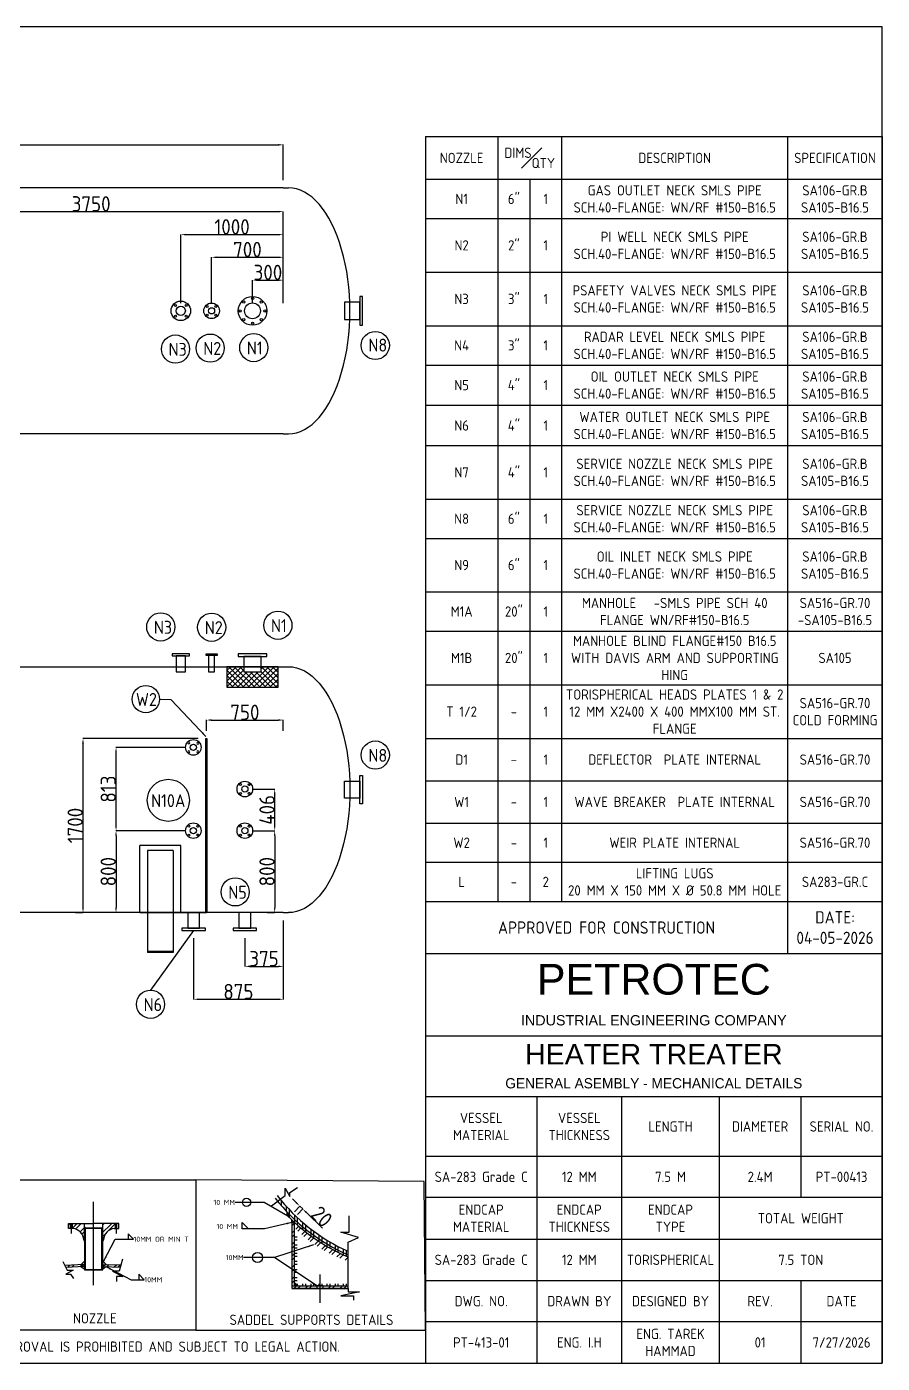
# Model space of a CAD drawing. Header units: inches. Extents: x 14970 to 35125, y 15508 to 28550.
# Drawn here: x 26778 to 35125, y 15508 to 28550 of the extents above; entities that cross this region are included whole.
import ezdxf

# ---------------------------------------------------------------- set-up
doc = ezdxf.new("R2010")
doc.units = ezdxf.units.IN
doc.header["$LTSCALE"] = 100
doc.header["$MEASUREMENT"] = 0
for name, pattern in [('ACAD_ISO02W100', [15, 12, -3]), ('ACAD_ISO03W100', [30, 12, -18]), ('CENTER', [50.8, 31.75, -6.35, 6.35, -6.35])]:
    doc.linetypes.add(name, pattern=pattern)
doc.styles.add('Annotative', font='arial.ttf')
doc.styles.get("Standard").update_dxf_attribs({"font": 'isocp.shx', "height": 150, "bigfont": '@extfont2.shx'})
doc.dimstyles.new('ISO-25', dxfattribs={"dimtxt": 120, "dimasz": 50, "dimexe": 1.25, "dimexo": 75, "dimtad": 1, "dimdec": 0, "dimtxsty": 'Standard', "dimcen": 0, "dimclrd": 1, "dimclre": 1, "dimclrt": 1, "dimazin": 0, "dimtfac": 1, "dimtdec": 0, "dimtmove": 0, "dimatfit": 3, "dimfxl": 1, "dimtfillclr": 1, "dimarcsym": 0})
pattern_1 = [(90, (19657.65, 15788.986), (-79.375, 7e-15), []), (90, (19629.59, 15817.05), (-79.375, 7e-15), [])]
pattern_2 = [(45, (19657.65, 15788.986), (-56.1266, 56.1266), []), (45, (19657.65, 15828.67), (-56.1266, 56.1266), [])]

# ---------------------------------------------------------------- blocks, each defined once
blk = doc.blocks.new('*D13')
at = {"color": 1, "lineweight": -2, "ltscale": 0.25, "transparency": 16777216}
for p, q in [((29407, 17076), (29371, 17111)), ((29390, 16987), (29443, 17042)), ((29418, 16960), (29471, 17015)), ((29442, 17041), (29470, 17014)), ((29506, 16979), (29664, 16826))]:
    blk.add_line(p, q, dxfattribs=at)
at = {"color": 1, "ltscale": 0.25, "transparency": 16777216}
for points in [[(29412, 17082), (29401, 17070), (29442, 17041)], [(29512, 16985), (29500, 16973), (29470, 17014)]]:
    blk.add_solid(points, dxfattribs=at)
at = {"layer": 'Defpoints', "color": 0, "ltscale": 0.25, "transparency": 16777216}
for p in [(29470, 17014), (29338, 16934), (29366, 16906)]:
    blk.add_point(p, dxfattribs=at)
at = {"color": 1, "lineweight": -3, "ltscale": 0.25, "transparency": 16777216, "insert": (29656, 16939), "char_height": 150, "attachment_point": 5, "rotation": 315.7765}
blk.add_mtext('20', dxfattribs=at)
blk = doc.blocks.new('*T11')
at = {"color": 0, "linetype": 'ByBlock', "lineweight": -2, "transparency": 16777216}
for p, q in [((0, 0), (4458, 0)), ((0, 0), (0, -7971)), ((708, 0), (708, -7464)), ((1330, 0), (1330, -7464)), ((3535, 0), (3535, -7971)), ((4458, 0), (4458, -7971)), ((0, -416), (4458, -416)), ((1019, -416), (1019, -7464)), ((0, -799), (4458, -799)), ((0, -1322), (4458, -1322)), ((0, -1846), (4458, -1846)), ((0, -2229), (4458, -2229)), ((0, -2622), (4458, -2622)), ((0, -3015), (4458, -3015)), ((0, -3537), (4458, -3537)), ((0, -3920), (4458, -3920)), ((0, -4443), (4458, -4443)), ((0, -4825), (4458, -4825)), ((0, -5349), (4458, -5349)), ((0, -5872), (4458, -5872)), ((0, -6285), (4458, -6285)), ((0, -6698), (4458, -6698)), ((0, -7081), (4458, -7081)), ((0, -7464), (4458, -7464)), ((0, -7971), (4458, -7971))]:
    blk.add_line(p, q, dxfattribs=at)
at = {"color": 0, "lineweight": -3, "transparency": 16777216, "attachment_point": 5}
for s, insert, char_height, width in [('\\A1;\\SDIMS#QTY;', (1019, -208), 100, 622.26), ('NOZZLE', (354, -208), 100, 707.8), ('DESCRIPTION', (2433, -208), 100, 2204.92), ('SPECIFICATION', (3997, -208), 100, 922.72), ('{\\C256;GAS OUTLET NECK SMLS PIPE SCH.40-FLANGE: WN/RF #150-B16.5}', (2433, -608), 100, 2199.04), ('{\\C256;SA106-GR.B\\PSA105-B16.5}', (3997, -608), 100, 916.84), ('N1', (354, -608), 100, 701.92), ('6"', (864, -608), 100, 305.19), ('1', (1175, -608), 100, 305.19), ('N2', (354, -1061), 100, 701.92), ('2"', (864, -1061), 100, 305.19), ('1', (1175, -1061), 100, 305.19), ('{\\C256;PI WELL NECK SMLS PIPE SCH.40-FLANGE: WN/RF #150-B16.5}', (2433, -1061), 100, 2199.04), ('{\\C256;SA106-GR.B\\PSA105-B16.5\\P}', (3997, -1061), 100, 916.84), ('N3', (354, -1584), 100, 701.92), ('3"', (864, -1584), 100, 305.19), ('1', (1175, -1584), 100, 305.19), ('{\\C256;PSAFETY VALVES NECK SMLS PIPE SCH.40-FLANGE: WN/RF #150-B16.5}', (2433, -1584), 100, 2199.04), ('{\\C256;SA106-GR.B\\PSA105-B16.5}', (3997, -1584), 100, 916.84), ('{\\C256;RADAR LEVEL NECK SMLS PIPE SCH.40-FLANGE: WN/RF #150-B16.5}', (2433, -2037), 100, 2199.04), ('{\\C256;SA106-GR.B\\PSA105-B16.5\\P}', (3997, -2037), 100, 916.84), ('N4', (354, -2037), 100, 701.92), ('3"', (864, -2037), 100, 305.19), ('1', (1175, -2037), 100, 305.19), ('{\\C256;OIL OUTLET NECK SMLS PIPE SCH.40-FLANGE: WN/RF #150-B16.5}', (2433, -2425), 100, 2199.04), ('{\\C256;SA106-GR.B\\PSA105-B16.5\\P}', (3997, -2425), 100, 916.84), ('N5', (354, -2425), 100, 701.92), ('4"', (864, -2425), 100, 305.19), ('1', (1175, -2425), 100, 305.19), ('{\\C256;WATER OUTLET NECK SMLS PIPE SCH.40-FLANGE: WN/RF #150-B16.5}', (2433, -2819), 100, 2199.04), ('{\\C256;SA106-GR.B\\PSA105-B16.5}', (3997, -2819), 100, 916.84), ('N6', (354, -2819), 100, 701.92), ('4"', (864, -2819), 100, 305.19), ('1', (1175, -2819), 100, 305.19), ('N7', (354, -3276), 100, 701.92), ('4"', (864, -3276), 100, 305.19), ('1', (1175, -3276), 100, 305.19), ('{\\C256;SERVICE NOZZLE NECK SMLS PIPE SCH.40-FLANGE: WN/RF #150-B16.5}', (2433, -3276), 100, 2199.04), ('{\\C256;SA106-GR.B\\PSA105-B16.5}', (3997, -3276), 100, 916.84), ('{\\C256;SERVICE NOZZLE NECK SMLS PIPE SCH.40-FLANGE: WN/RF #150-B16.5}', (2433, -3729), 100, 2199.04), ('{\\C256;SA106-GR.B\\PSA105-B16.5}', (3997, -3729), 100, 916.84), ('N8', (354, -3729), 100, 701.92), ('6"', (864, -3729), 100, 305.19), ('1', (1175, -3729), 100, 305.19), ('N9', (354, -4181), 100, 701.92), ('6"', (864, -4181), 100, 305.19), ('1', (1175, -4181), 100, 305.19), ('{\\C256;OIL INLET NECK SMLS PIPE SCH.40-FLANGE: WN/RF #150-B16.5}', (2433, -4181), 100, 2199.04), ('{\\C256;SA106-GR.B\\PSA105-B16.5}', (3997, -4181), 100, 916.84), ('20"', (864, -4634), 100, 305.19), ('{\\C256;MANHOLE   -SMLS PIPE SCH 40\\PFLANGE WN/RF#150-B16.5}', (2433, -4634), 100, 2199.04), ('{\\C256;SA516-GR.70\\P-SA105-B16.5\\P}', (3997, -4634), 100, 916.84), ('M1A', (354, -4634), 100, 701.92), ('1', (1175, -4634), 100, 305.19), ('{\\C256;MANHOLE BLIND FLANGE#150 B16.5\\PWITH DAVIS ARM AND SUPPORTING HING\\P}', (2433, -5087), 100, 2199.04), ('M1B', (354, -5087), 100, 701.92), ('20"', (864, -5087), 100, 305.19), ('1', (1175, -5087), 100, 305.19), ('{\\C256;SA105}', (3997, -5087), 100, 916.84), ('{\\C256;TORISPHERICAL HEADS PLATES 1 & 2\\P12 MM X2400 X 400 MMX100 MM ST. FLANGE}', (2433, -5611), 100, 2199.04), ('{\\C256;SA516-GR.70\\PCOLD FORMING\\P}', (3997, -5611), 100, 916.84), ('\\A1;T 1/2', (354, -5611), 100, 701.92), ('1', (1175, -5611), 100, 305.19), ('-', (864, -5611), 100, 305.19), ('D1', (354, -6079), 100, 701.92), ('-', (864, -6079), 100, 305.19), ('1', (1175, -6079), 100, 305.19), ('{\\C256;DEFLECTOR  PLATE INTERNAL}', (2433, -6079), 100, 2199.04), ('{\\C256;SA516-GR.70\\P}', (3997, -6079), 100, 916.84), ('W1', (354, -6492), 100, 701.92), ('-', (864, -6492), 100, 305.19), ('1', (1175, -6492), 100, 305.19), ('{\\C256;WAVE BREAKER  PLATE INTERNAL}', (2433, -6492), 100, 2199.04), ('{\\C256;SA516-GR.70\\P}', (3997, -6492), 100, 916.84), ('W2', (354, -6890), 100, 701.92), ('-', (864, -6890), 100, 305.19), ('1', (1175, -6890), 100, 305.19), ('{\\C256;WEIR PLATE INTERNAL}', (2433, -6890), 100, 2199.04), ('{\\C256;SA516-GR.70\\P}', (3997, -6890), 100, 916.84), ('{\\C256;LIFTING LUGS\\P20 MM X 150 MM X %%C 50.8 MM HOLE\\P}', (2433, -7272), 100, 2199.04), ('L', (354, -7272), 100, 701.92), ('-', (864, -7272), 100, 305.19), ('2', (1175, -7272), 100, 305.19), ('{\\C256;SA283-GR.C\\P}', (3997, -7272), 100, 916.84), ('DATE: 04-05-2026', (3997, -7718), 120, 916.84), ('APPROVED FOR CONSTRUCTION', (1768, -7718), 120, 3529.34)]:
    blk.add_mtext(s, dxfattribs=dict(at, insert=insert, char_height=char_height, width=width))
blk = doc.blocks.new('*D14')
at = {"color": 1, "lineweight": -2, "transparency": 16777216}
for p, q in [((21781, 27052), (21781, 27399)), ((21831, 27397), (29231, 27397)), ((29281, 27052), (29281, 27399))]:
    blk.add_line(p, q, dxfattribs=at)
at = {"color": 1, "transparency": 16777216}
for points in [[(21831, 27406), (21831, 27389), (21781, 27397)], [(29231, 27406), (29231, 27389), (29281, 27397)]]:
    blk.add_solid(points, dxfattribs=at)
at = {"layer": 'Defpoints', "color": 0, "transparency": 16777216}
for p in [(29281, 27397), (21781, 26977), (29281, 26977)]:
    blk.add_point(p, dxfattribs=at)
at = {"color": 1, "lineweight": -3, "transparency": 16777216, "insert": (25531, 27473), "char_height": 150, "attachment_point": 5}
blk.add_mtext('7500', dxfattribs=at)
blk = doc.blocks.new('*D23')
at = {"color": 1, "lineweight": -2, "transparency": 16777216}
for p, q in [((28531, 21680), (28531, 21786)), ((28581, 21784), (29231, 21784)), ((29281, 21680), (29281, 21786))]:
    blk.add_line(p, q, dxfattribs=at)
at = {"color": 1, "transparency": 16777216}
for points in [[(28581, 21793), (28581, 21776), (28531, 21784)], [(29231, 21793), (29231, 21776), (29281, 21784)]]:
    blk.add_solid(points, dxfattribs=at)
at = {"layer": 'Defpoints', "color": 0, "transparency": 16777216}
for p in [(29281, 21784), (28531, 21605), (29281, 21605)]:
    blk.add_point(p, dxfattribs=at)
at = {"color": 1, "transparency": 16777216, "insert": (28906, 21860), "char_height": 150, "attachment_point": 5}
blk.add_mtext('750', dxfattribs=at)
blk = doc.blocks.new('*U72')
blk.add_circle((0, 0), 9.53)
blk = doc.blocks.new('*U73')
at = {"color": 0, "linetype": 'ByBlock', "lineweight": -2, "transparency": 16777216}
for p, rotation in [((3340, 2663), 90.00000000000001), ((3340, 2557), 180), ((3445, 2557), 270)]:
    blk.add_blockref('*U72', p, dxfattribs=dict(at, rotation=rotation))
blk.add_blockref('*U72', (3445, 2663), dxfattribs=at)
blk = doc.blocks.new('*U77')
blk.add_circle((0, 0), 11)
blk = doc.blocks.new('*U78')
at = {"color": 0, "linetype": 'ByBlock', "lineweight": -2, "transparency": 16777216}
for p, rotation in [((23571, 26203), 90), ((23606, 26289), 45.00000000000001), ((23777, 26289), 314.9999999999999), ((23812, 26203), 269.9999999999999), ((23606, 26118), 135), ((23692, 26083), 180), ((23777, 26118), 225)]:
    blk.add_blockref('*U77', p, dxfattribs=dict(at, rotation=rotation))
blk.add_blockref('*U77', (23692, 26324), dxfattribs=at)
blk = doc.blocks.new('*U79')
blk.add_circle((0, 0), 9.55)
blk = doc.blocks.new('*U80')
at = {"color": 0, "linetype": 'ByBlock', "lineweight": -2, "transparency": 16777216}
for p, rotation in [((4289, 2255), 90), ((4410, 2255), 270.0000000000001), ((4350, 2195), 180)]:
    blk.add_blockref('*U79', p, dxfattribs=dict(at, rotation=rotation))
blk.add_blockref('*U79', (4350, 2316), dxfattribs=at)
blk = doc.blocks.new('*D81')
at = {"color": 1, "lineweight": -2, "transparency": 16777216}
for p, q in [((28281, 25852), (28281, 26522)), ((28331, 26521), (29231, 26521)), ((29281, 25852), (29281, 26522))]:
    blk.add_line(p, q, dxfattribs=at)
at = {"color": 1, "transparency": 16777216}
for points in [[(28331, 26529), (28331, 26513), (28281, 26521)], [(29231, 26529), (29231, 26513), (29281, 26521)]]:
    blk.add_solid(points, dxfattribs=at)
at = {"layer": 'Defpoints', "color": 0, "transparency": 16777216}
for p in [(29281, 26521), (28281, 25777), (29281, 25777)]:
    blk.add_point(p, dxfattribs=at)
at = {"color": 1, "transparency": 16777216, "insert": (28781, 26597), "char_height": 150, "attachment_point": 5}
blk.add_mtext('1000', dxfattribs=at)
blk = doc.blocks.new('*D82')
at = {"color": 1, "lineweight": -2, "transparency": 16777216}
for p, q in [((25531, 25852), (25531, 26747)), ((25581, 26746), (29231, 26746)), ((29281, 25852), (29281, 26747))]:
    blk.add_line(p, q, dxfattribs=at)
at = {"color": 1, "transparency": 16777216}
for points in [[(25581, 26754), (25581, 26737), (25531, 26746)], [(29231, 26754), (29231, 26737), (29281, 26746)]]:
    blk.add_solid(points, dxfattribs=at)
at = {"layer": 'Defpoints', "color": 0, "transparency": 16777216}
for p in [(29281, 26746), (25531, 25777), (29281, 25777)]:
    blk.add_point(p, dxfattribs=at)
at = {"color": 1, "transparency": 16777216, "insert": (27406, 26821), "char_height": 150, "attachment_point": 5}
blk.add_mtext('3750', dxfattribs=at)
blk = doc.blocks.new('*D120')
at = {"color": 1, "lineweight": -2, "transparency": 16777216}
for p, q in [((28451, 21605), (27325, 21605)), ((27327, 19955), (27327, 21555)), ((27252, 19905), (27325, 19905))]:
    blk.add_line(p, q, dxfattribs=at)
at = {"color": 1, "transparency": 16777216}
for points in [[(27318, 21555), (27335, 21555), (27327, 21605)], [(27318, 19955), (27335, 19955), (27327, 19905)]]:
    blk.add_solid(points, dxfattribs=at)
at = {"layer": 'Defpoints', "color": 0, "transparency": 16777216}
for p in [(27327, 21605), (28526, 21605), (27327, 19905)]:
    blk.add_point(p, dxfattribs=at)
at = {"color": 1, "transparency": 16777216, "insert": (27251, 20755), "char_height": 150, "attachment_point": 5, "rotation": 90}
blk.add_mtext('1700', dxfattribs=at)
blk = doc.blocks.new('*D124')
at = {"color": 1, "lineweight": -2, "transparency": 16777216}
for p, q in [((29281, 19830), (29281, 19379)), ((28906, 19656), (28906, 19379)), ((28956, 19381), (29231, 19381))]:
    blk.add_line(p, q, dxfattribs=at)
at = {"color": 1, "transparency": 16777216}
for points in [[(28956, 19389), (28956, 19372), (28906, 19381)], [(29231, 19389), (29231, 19372), (29281, 19381)]]:
    blk.add_solid(points, dxfattribs=at)
at = {"layer": 'Defpoints', "color": 0, "transparency": 16777216}
for p in [(29281, 19905), (28906, 19731), (29281, 19381)]:
    blk.add_point(p, dxfattribs=at)
at = {"color": 1, "transparency": 16777216, "insert": (29093, 19456), "char_height": 150, "attachment_point": 5}
blk.add_mtext('375', dxfattribs=at)
blk = doc.blocks.new('*D125')
at = {"color": 1, "lineweight": -2, "transparency": 16777216}
for p, q in [((29281, 19830), (29281, 19058)), ((28406, 19656), (28406, 19058)), ((28456, 19060), (29231, 19060))]:
    blk.add_line(p, q, dxfattribs=at)
at = {"color": 1, "transparency": 16777216}
for points in [[(28456, 19068), (28456, 19051), (28406, 19060)], [(29231, 19068), (29231, 19051), (29281, 19060)]]:
    blk.add_solid(points, dxfattribs=at)
at = {"layer": 'Defpoints', "color": 0, "transparency": 16777216}
for p in [(29281, 19905), (28406, 19731), (29281, 19060)]:
    blk.add_point(p, dxfattribs=at)
at = {"color": 1, "transparency": 16777216, "insert": (28843, 19135), "char_height": 150, "attachment_point": 5}
blk.add_mtext('875', dxfattribs=at)
blk = doc.blocks.new('*T132')
at = {"color": 0, "linetype": 'ByBlock', "lineweight": -2, "transparency": 16777216}
for p, q in [((0, 0), (4458, 0)), ((0, 0), (0, -3998)), ((4458, 0), (4458, -3998)), ((0, -804), (4458, -804)), ((0, -1396), (4458, -1396)), ((1089, -1396), (1089, -3998)), ((1915, -1396), (1915, -3998)), ((2868, -1396), (2868, -3998)), ((3664, -1396), (3664, -2379)), ((0, -1979), (4458, -1979)), ((0, -2379), (4458, -2379)), ((0, -2786), (4458, -2786)), ((0, -3192), (4458, -3192)), ((3664, -3192), (3664, -3998)), ((0, -3592), (4458, -3592)), ((0, -3998), (4458, -3998))]:
    blk.add_line(p, q, dxfattribs=at)
at = {"color": 0, "transparency": 16777216, "insert": (2229, -402), "char_height": 100, "width": 4452.19, "attachment_point": 5, "style": 'Annotative'}
blk.add_mtext('{\\H3x;PETROTEC}\\PINDUSTRIAL ENGINEERING COMPANY', dxfattribs=at)
at = {"color": 0, "transparency": 16777216, "char_height": 100, "attachment_point": 5}
for s, insert, width in [('{\\f@Arial Unicode MS|b0|i0|c0|p34;\\H2x;\\C256;HEATER TREATER^J\\Ftxt|c0;\\H0.5x;GENERAL ASEMBLY - MECHANICAL DETAILS}', (2229, -1100), 4452.19), ('\\A1;VESSEL\\PMATERIAL', (545, -1688), 1083.43), ('\\A1;VESSEL\\PTHICKNESS', (1502, -1688), 819.92), ('LENGTH', (2392, -1688), 946.66), ('DIAMETER', (3266, -1688), 790.03), ('SERIAL NO.', (4061, -1688), 788.14), ('\\A1;SA-283 Grade C', (545, -2179), 1083.43), ('12 MM', (1502, -2179), 819.92), ('\\A1;7.5 M', (2392, -2179), 946.66), ('2.4M', (3266, -2179), 790.03), ('PT-00413', (4061, -2179), 788.14), ('ENDCAP\\P{\\A1;MATERIAL}', (545, -2583), 1083.43), ('ENDCAP\\PTHICKNESS', (1502, -2583), 819.92), ('ENDCAP\\PTYPE', (2392, -2583), 946.66), ('TOTAL WEIGHT', (3663, -2583), 1584.17), ('\\A1;SA-283 Grade C', (545, -2989), 1083.43), ('12 MM', (1502, -2989), 819.92), ('{\\C256;TORISPHERICAL}', (2392, -2989), 946.66), ('7.5 TON', (3663, -2989), 1584.17), ('DWG. NO.', (545, -3392), 1083.43), ('DRAWN BY', (1502, -3392), 819.92), ('DESIGNED BY', (2392, -3392), 946.66), ('REV.', (3266, -3392), 790.03), ('DATE', (4061, -3392), 788.14), ('PT-413-01', (545, -3795), 1083.43), ('ENG. I.H', (1502, -3795), 819.92), ('ENG. TAREK HAMMAD', (2392, -3795), 946.66), ('01', (3266, -3795), 790.03), ('7/27/2026', (4061, -3795), 788.14)]:
    blk.add_mtext(s, dxfattribs=dict(at, insert=insert, width=width))
blk = doc.blocks.new('*D133')
at = {"color": 1, "lineweight": -2, "transparency": 16777216}
for p, q in [((28581, 25852), (28581, 26301)), ((28631, 26300), (29231, 26300)), ((29281, 25852), (29281, 26301))]:
    blk.add_line(p, q, dxfattribs=at)
at = {"color": 1, "transparency": 16777216}
for points in [[(28631, 26308), (28631, 26291), (28581, 26300)], [(29231, 26308), (29231, 26291), (29281, 26300)]]:
    blk.add_solid(points, dxfattribs=at)
at = {"layer": 'Defpoints', "color": 0, "transparency": 16777216}
for p in [(29281, 26300), (28581, 25777), (29281, 25777)]:
    blk.add_point(p, dxfattribs=at)
at = {"color": 1, "transparency": 16777216, "insert": (28931, 26375), "char_height": 150, "attachment_point": 5}
blk.add_mtext('700', dxfattribs=at)
blk = doc.blocks.new('*D134')
at = {"color": 1, "lineweight": -2, "transparency": 16777216}
for p, q in [((28981, 25852), (28981, 26078)), ((29031, 26077), (29231, 26077)), ((29281, 25852), (29281, 26078))]:
    blk.add_line(p, q, dxfattribs=at)
at = {"color": 1, "transparency": 16777216}
for points in [[(29031, 26085), (29031, 26068), (28981, 26077)], [(29231, 26085), (29231, 26068), (29281, 26077)]]:
    blk.add_solid(points, dxfattribs=at)
at = {"layer": 'Defpoints', "color": 0, "transparency": 16777216}
for p in [(29281, 26077), (28981, 25777), (29281, 25777)]:
    blk.add_point(p, dxfattribs=at)
at = {"color": 1, "transparency": 16777216, "insert": (29131, 26152), "char_height": 150, "attachment_point": 5}
blk.add_mtext('300', dxfattribs=at)
blk = doc.blocks.new('*U148')
blk.add_circle((0, 0), 9.55)
blk = doc.blocks.new('*U150')
at = {"color": 0, "linetype": 'ByBlock', "lineweight": -2, "transparency": 16777216}
for p, rotation in [((4289, 2255), 90), ((4410, 2255), 270.0000000000001), ((4350, 2195), 180)]:
    blk.add_blockref('*U148', p, dxfattribs=dict(at, rotation=rotation))
blk.add_blockref('*U148', (4350, 2316), dxfattribs=at)
blk = doc.blocks.new('*U155')
blk.add_circle((0, 0), 9.55)
blk = doc.blocks.new('*U157')
at = {"color": 0, "linetype": 'ByBlock', "lineweight": -2, "transparency": 16777216}
for p, rotation in [((4289, 2255), 90), ((4410, 2255), 270.0000000000001), ((4350, 2195), 180)]:
    blk.add_blockref('*U155', p, dxfattribs=dict(at, rotation=rotation))
blk.add_blockref('*U155', (4350, 2316), dxfattribs=at)
blk = doc.blocks.new('*U162')
blk.add_circle((0, 0), 9.55)
blk = doc.blocks.new('*U164')
at = {"color": 0, "linetype": 'ByBlock', "lineweight": -2, "transparency": 16777216}
for p, rotation in [((4289, 2255), 90), ((4410, 2255), 270.0000000000001), ((4350, 2195), 180)]:
    blk.add_blockref('*U162', p, dxfattribs=dict(at, rotation=rotation))
blk.add_blockref('*U162', (4350, 2316), dxfattribs=at)
blk = doc.blocks.new('*D168')
at = {"color": 1, "lineweight": -2, "transparency": 16777216}
for p, q in [((28981, 20705), (29198, 20705)), ((29197, 20655), (29197, 19955)), ((29122, 19905), (29196, 19905))]:
    blk.add_line(p, q, dxfattribs=at)
at = {"color": 1, "transparency": 16777216}
for points in [[(29189, 20655), (29205, 20655), (29197, 20705)], [(29189, 19955), (29205, 19955), (29197, 19905)]]:
    blk.add_solid(points, dxfattribs=at)
at = {"layer": 'Defpoints', "color": 0, "transparency": 16777216}
for p in [(28906, 20705), (29197, 19905), (29197, 19905)]:
    blk.add_point(p, dxfattribs=at)
at = {"color": 1, "transparency": 16777216, "insert": (29122, 20305), "char_height": 150, "attachment_point": 5, "rotation": 90}
blk.add_mtext('800', dxfattribs=at)
blk = doc.blocks.new('*D169')
at = {"color": 1, "lineweight": -2, "transparency": 16777216}
for p, q in [((28981, 21111), (29198, 21111)), ((29197, 20755), (29197, 21061)), ((28981, 20705), (29198, 20705))]:
    blk.add_line(p, q, dxfattribs=at)
at = {"color": 1, "transparency": 16777216}
for points in [[(29189, 21061), (29205, 21061), (29197, 21111)], [(29189, 20755), (29205, 20755), (29197, 20705)]]:
    blk.add_solid(points, dxfattribs=at)
at = {"layer": 'Defpoints', "color": 0, "transparency": 16777216}
for p in [(28906, 21111), (29197, 21111), (28906, 20705)]:
    blk.add_point(p, dxfattribs=at)
at = {"color": 1, "transparency": 16777216, "insert": (29122, 20908), "char_height": 150, "attachment_point": 5, "rotation": 90}
blk.add_mtext('406', dxfattribs=at)
blk = doc.blocks.new('*D172')
at = {"color": 1, "lineweight": -2, "transparency": 16777216}
for p, q in [((28328, 20705), (27647, 20705)), ((27649, 20655), (27649, 19955)), ((28331, 19905), (27647, 19905))]:
    blk.add_line(p, q, dxfattribs=at)
at = {"color": 1, "transparency": 16777216}
for points in [[(27640, 20655), (27657, 20655), (27649, 20705)], [(27640, 19955), (27657, 19955), (27649, 19905)]]:
    blk.add_solid(points, dxfattribs=at)
at = {"layer": 'Defpoints', "color": 0, "transparency": 16777216}
for p in [(28403, 20705), (27649, 19905), (28406, 19905)]:
    blk.add_point(p, dxfattribs=at)
at = {"color": 1, "transparency": 16777216, "insert": (27573, 20305), "char_height": 150, "attachment_point": 5, "rotation": 90}
blk.add_mtext('800', dxfattribs=at)
blk = doc.blocks.new('*U173')
blk.add_circle((0, 0), 9.55)
blk = doc.blocks.new('*U175')
at = {"color": 0, "linetype": 'ByBlock', "lineweight": -2, "transparency": 16777216}
for p, rotation in [((4289, 2255), 90), ((4410, 2255), 270.0000000000001), ((4350, 2195), 180)]:
    blk.add_blockref('*U173', p, dxfattribs=dict(at, rotation=rotation))
blk.add_blockref('*U173', (4350, 2316), dxfattribs=at)
blk = doc.blocks.new('*D176')
at = {"color": 1, "lineweight": -2, "transparency": 16777216}
for p, q in [((28328, 21518), (27647, 21518)), ((27649, 20755), (27649, 21468)), ((28328, 20705), (27647, 20705))]:
    blk.add_line(p, q, dxfattribs=at)
at = {"color": 1, "transparency": 16777216}
for points in [[(27640, 21468), (27657, 21468), (27649, 21518)], [(27640, 20755), (27657, 20755), (27649, 20705)]]:
    blk.add_solid(points, dxfattribs=at)
at = {"layer": 'Defpoints', "color": 0, "transparency": 16777216}
for p in [(27649, 21518), (28403, 21518), (28403, 20705)]:
    blk.add_point(p, dxfattribs=at)
at = {"color": 1, "transparency": 16777216, "insert": (27573, 21111), "char_height": 150, "attachment_point": 5, "rotation": 90}
blk.add_mtext('813', dxfattribs=at)

msp = doc.modelspace()

# ---------------------------------------------------------------- hatches: boundary and pattern name
h = msp.add_hatch()
h.set_pattern_fill('ANSI37', color=256, scale=300)
h.set_pattern_definition([(45, (14970.14, 15508.07), (-26.5165, 26.5165), []), (135, (14970.14, 15508.07), (-26.5165, -26.5165), [])])
h.paths.add_polyline_path([(29230.7, 22305), (29064.8, 22305), (29064.8, 22255), (28896.5, 22255), (28896.5, 22305), (28730.7, 22305), (28730.7, 22105), (29230.7, 22105)])
at = {"lineweight": -3, "ltscale": 0.01}
h = msp.add_hatch(dxfattribs=at)
h.set_pattern_fill('STEEL', color=256, scale=25, angle=45, style=0)
h.set_pattern_definition(pattern_1)
h.paths.add_polyline_path([(29333.7, 16966.8), (29326.3, 16944.9, 0.0074532), (29365.6, 16906.4), (29389.6, 16906.4), (29389.6, 16883.9, 0.0850281), (29913.4, 16545.3), (29913.4, 16565.8, -0.0977401)])
h.paths.add_polyline_path([(29251.2, 17107.8), (29225.5, 17088.7, 0.1204087), (29913.4, 16565.8), (29913.4, 16600.7, -0.1182413)])
h = msp.add_hatch(color=256, dxfattribs=at)
h.paths.add_polyline_path([(29389.6, 16881.3), (29365.6, 16906.4), (29365.6, 16883.1)])
h.paths.add_polyline_path([(29333.7, 16966.8, -0.0036566), (29315.3, 16986, 0.1854226), (29326.3, 16944.9)])
at = {"lineweight": -3, "ltscale": 0.2}
h = msp.add_hatch(dxfattribs=at)
h.set_pattern_fill('STEEL', color=256, scale=25, style=0)
h.set_pattern_definition([(45, (20031.93, 15657.18), (-56.1266, 56.1266), []), (45, (20031.93, 15696.87), (-56.1266, 56.1266), [])])
h.paths.add_polyline_path([(27185.4, 16823.2), (27203.3, 16823.2), (27203.3, 16873.2), (27185.4, 16873.2)])
h.paths.add_polyline_path([(27220.3, 16873.2), (27220.3, 16823.2), (27228.9, 16823.2, -0.381978), (27333.1, 16711.6), (27341.5, 16711.6), (27341.5, 16826.6), (27341.5, 16873.2)])
h.paths.add_polyline_path([(27675.4, 16873.2), (27657.5, 16873.2), (27657.5, 16823.2), (27675.4, 16823.2)])
h.paths.add_polyline_path([(27519.3, 16711.6), (27527.6, 16711.6, -0.381978), (27631.8, 16823.2), (27640.4, 16823.2), (27640.4, 16873.2), (27519.3, 16873.2)])
h.paths.add_polyline_path([(27508.5, 16420), (27519.3, 16420), (27519.3, 16826.6), (27508.3, 16826.6)])
h.paths.add_polyline_path([(27352.4, 16826.6), (27341.5, 16826.6), (27341.5, 16420), (27352.4, 16420)])
h.paths.add_polyline_path([(27341.5, 16451.9), (27311, 16471.5), (27149.3, 16462.4), (27158.8, 16442.9)])
h.paths.add_polyline_path([(27550.3, 16472.4), (27519.3, 16452.9), (27691.2, 16447.4), (27697.3, 16468.9)])
h = msp.add_hatch(color=256, dxfattribs=at)
h.paths.add_polyline_path([(27527.6, 16711.6), (27519.3, 16711.6), (27519.3, 16701.4, 0.3948797)])
h.paths.add_polyline_path([(27341.5, 16701.4), (27341.5, 16711.6), (27333.1, 16711.6, 0.3948797)])
h.paths.add_polyline_path([(27341.5, 16837.7), (27341.5, 16826.6), (27352.4, 16826.6, 0.2876976)])
h.paths.add_polyline_path([(27508.3, 16826.6), (27519.3, 16826.6), (27519.3, 16837.7, 0.2876976)])
at = {"lineweight": -3, "ltscale": 25}
h = msp.add_hatch(dxfattribs=at)
h.set_pattern_fill('STEEL', color=256, scale=25, style=0)
h.set_pattern_definition(pattern_2)
h.paths.add_polyline_path([(29365.6, 16906.4), (29365.6, 16854.1, 0.1219672), (29913.4, 16503.2), (29913.4, 16545.3, -0.0895116)])
at = {"lineweight": -3, "ltscale": 0.25}
h = msp.add_hatch(dxfattribs=at)
h.set_pattern_fill('STEEL', color=256, scale=25, style=0)
h.set_pattern_definition(pattern_2)
h.paths.add_polyline_path([(29389.6, 16262.4), (29389.6, 16881.3), (29365.6, 16883.1), (29365.6, 16262.4)])
at = {"lineweight": -3, "ltscale": 25}
h = msp.add_hatch(dxfattribs=at)
h.set_pattern_fill('STEEL', color=256, scale=25, angle=135, style=0)
h.set_pattern_definition([(180, (19657.65, 15788.986), (-7e-15, -79.375), []), (180, (19629.59, 15760.92), (-7e-15, -79.375), [])])
h.paths.add_polyline_path([(29415.3, 16776.3), (29389.6, 16776.3), (29389.6, 16289.3, -0.3585115), (29411.7, 16272.3), (29411.7, 16283.9), (29415.3, 16283.9)])
at = {"lineweight": -3, "ltscale": 0.25}
h = msp.add_hatch(color=256, dxfattribs=at)
h.paths.add_polyline_path([(27311, 16471.5), (27341.5, 16451.9), (27341.5, 16473.2)])
h.paths.add_polyline_path([(27341.5, 16451.9), (27307.3, 16450.2), (27341.5, 16429.4)])
h.paths.add_polyline_path([(27550.3, 16472.4), (27519.3, 16473.2), (27519.3, 16452.9)])
h.paths.add_polyline_path([(27548.9, 16451.9), (27519.3, 16452.9), (27519.3, 16429.4)])
at = {"lineweight": -3, "ltscale": 1000}
h = msp.add_hatch(color=256, dxfattribs=at)
h.paths.add_polyline_path([(27519.3, 16504.2), (27519.3, 16473.2), (27551.5, 16473.2)])
h.paths.add_polyline_path([(27341.5, 16504.2), (27308.3, 16473.2), (27341.5, 16473.2)])
at = {"lineweight": -3, "ltscale": 0.01}
h = msp.add_hatch(dxfattribs=at)
h.set_pattern_fill('STEEL', color=256, scale=25, style=0)
h.set_pattern_definition(pattern_2)
h.paths.add_polyline_path([(29609.5, 16239.5), (29609.5, 16262.4), (29365.6, 16262.4), (29365.6, 16239.5)])
h.paths.add_polyline_path([(29913.4, 16239.5), (29913.4, 16259.5), (29913.4, 16262.4), (29669.5, 16262.4), (29669.5, 16239.5)])
msp.add_hatch(color=256, dxfattribs=at).paths.add_polyline_path([(29389.6, 16289.3), (29389.6, 16262.4), (29411.7, 16262.4, 0.492592)])
at = {"lineweight": -3, "ltscale": 25}
h = msp.add_hatch(dxfattribs=at)
h.set_pattern_fill('STEEL', color=256, scale=25, angle=45, style=0)
h.set_pattern_definition(pattern_1)
h.paths.add_polyline_path([(29639.5, 16283.9), (29411.7, 16283.9), (29411.7, 16272.3, -0.1139559), (29411.7, 16262.4), (29639.5, 16262.4)])
h.paths.add_polyline_path([(29911.8, 16283.9), (29639.5, 16283.9), (29639.5, 16262.4), (29911.8, 16262.4)])

# ---------------------------------------------------------------- linework, layer by layer
at = {"lineweight": -3, "ltscale": 0.25}
for p, q in [((29280.7, 26977.4), (29330.7, 26977.4)), ((29280.7, 24577.4), (29330.7, 24577.4)), ((29280.7, 22305), (29330.7, 22305)), ((29280.7, 19905), (29330.7, 19905)), ((29299.4, 17143.6), (29299.4, 17215.3)), ((29299.4, 17215.3), (29343.1, 17134.3)), ((29343.1, 17174.8), (29421, 17224.7)), ((29165.3, 17043.9), (29299.4, 17143.6)), ((29343.1, 17134.3), (29343.1, 17174.8)), ((27341.5, 16473.2), (27149.3, 16462.4)), ((27341.5, 16451.9), (27158.8, 16442.9)), ((27307.3, 16450.2), (27341.5, 16429.4)), ((27308.3, 16473.2), (27341.5, 16451.9)), ((27519.3, 16473.2), (27697.3, 16468.9)), ((27551.5, 16473.2), (27519.3, 16452.9)), ((27519.3, 16452.9), (27691.2, 16447.4)), ((27519.3, 16429.4), (27548.9, 16451.9)), ((29913.4, 16259.5), (29913.4, 16545.3)), ((29913.4, 16239.5), (29913.4, 16259.5))]:
    msp.add_line(p, q, dxfattribs=at)
at = {"lineweight": -3}
msp.add_line((28570.7, 22305), (28728.7, 22305), dxfattribs=at)
for p, q in [((27880.7, 20511), (27880.7, 20558.9)), ((28280.7, 20558.9), (27880.7, 20558.9)), ((27880.7, 19905), (27880.7, 20511)), ((28205.7, 20511), (27955.7, 20511)), ((27955.7, 20511), (27955.7, 19515)), ((28205.7, 20511), (28205.7, 19515)), ((28280.7, 19905), (28280.7, 20558.9)), ((27880.7, 19905), (28280.7, 19905)), ((28280.7, 19905), (28525.7, 19905)), ((28280.7, 19905), (28530.7, 19905)), ((28205.7, 19525), (27955.7, 19525)), ((28205.7, 19515), (27955.7, 19515))]:
    msp.add_line(p, q)
at = {"color": 1, "lineweight": -3, "ltscale": 1000}
msp.add_line((30655.4, 17282.2), (30655.4, 17282.2), dxfattribs=at)
msp.add_line((30655.4, 17282.2), (30655.4, 17282.2), dxfattribs=at)
msp.add_line((30655.4, 17282.2), (30655.4, 17282.2), dxfattribs=at)
at = {"linetype": 'ACAD_ISO03W100', "lineweight": -3, "ltscale": 1000}
msp.add_line((27430.4, 16271), (27430.4, 17084.6), dxfattribs=at)
at = {"lineweight": -3, "ltscale": 1000}
for p, q in [((29326.3, 16944.9), (29333.7, 16966.8)), ((27341.5, 16711.6), (27341.5, 16873.2)), ((27519.3, 16473.2), (27519.3, 16873.2)), ((27519.3, 16711.6), (27519.3, 16873.2)), ((29365.6, 16906.4), (29365.6, 16239.5)), ((27818.7, 16718.3), (27765.7, 16771.3)), ((27765.7, 16771.3), (27765.7, 16718.3)), ((27129.9, 16502.5), (27171.7, 16416.3)), ((27341.5, 16504.2), (27308.3, 16473.2)), ((27519.3, 16504.2), (27551.5, 16473.2)), ((27713.4, 16525), (27680, 16408.2)), ((27230.1, 16416.3), (27160.5, 16377.4)), ((27160.5, 16377.4), (27205.1, 16377.4)), ((27171.7, 16416.3), (27230.1, 16416.3)), ((27205.1, 16377.4), (27232.9, 16335.7)), ((27680, 16408.2), (27616, 16408.2)), ((27616, 16408.2), (27716.2, 16355.4)), ((27716.2, 16355.4), (27652.2, 16355.4)), ((27652.2, 16355.4), (27652.2, 16305.3)), ((27924.4, 16323.6), (27871.4, 16376.6)), ((27871.4, 16376.6), (27871.4, 16323.6)), ((29365.6, 16262.4), (29913.4, 16262.4)), ((29365.6, 16239.5), (29913.4, 16239.5)), ((29365.6, 16238.4), (29913.4, 16238.4))]:
    msp.add_line(p, q, dxfattribs=at)
at = {"linetype": 'ACAD_ISO02W100', "lineweight": -3, "ltscale": 0.2}
for p, q in [((27211.8, 16873.2), (27211.8, 16773.7)), ((27648.9, 16873.2), (27648.9, 16773.7))]:
    msp.add_line(p, q, dxfattribs=at)
at = {"lineweight": -3, "ltscale": 0.01}
for p, q in [((28879.3, 16820.4), (28879.3, 16881.1)), ((28879.3, 16881.1), (28940.2, 16820.4)), ((29365.6, 16906.4), (29389.6, 16881.3)), ((29365.6, 16883.1), (29365.6, 16906.4)), ((29389.6, 16881.3), (29365.6, 16883.1)), ((29924.3, 16787.1), (29924.3, 16947.8)), ((30014.1, 16734.5), (29843.8, 16787.1)), ((29843.8, 16787.1), (29924.3, 16787.1)), ((29913.4, 16691.2), (30014.1, 16734.5)), ((29913.4, 16545.3), (29913.4, 16691.2)), ((30023.3, 16205.8), (29843.8, 16165.6)), ((29913.4, 16238.4), (29913.4, 16205.8)), ((29913.4, 16205.8), (30023.3, 16205.8)), ((29843.8, 16165.6), (29964.5, 16165.6)), ((29964.5, 16165.6), (29964.5, 16125.4))]:
    msp.add_line(p, q, dxfattribs=at)
at = {"lineweight": -3, "ltscale": 0.2}
for p, q in [((27341.5, 16711.6), (27333.1, 16711.6)), ((27519.3, 16711.6), (27527.6, 16711.6))]:
    msp.add_line(p, q, dxfattribs=at)
at = {"linetype": 'CENTER', "lineweight": -3, "ltscale": 1000}
msp.add_line((29639.5, 16098.3), (29639.5, 16373.2), dxfattribs=at)
at = {"lineweight": -3}
msp.add_lwpolyline([(14970.1, 15508.1), (35125.2, 15508.1), (35125.2, 28549.6), (14970.1, 28549.6)], close=True, dxfattribs=at)
at = {"lineweight": -3, "ltscale": 0.2}
for points in [[(29280.7, 26977.4), (21780.7, 26977.4)], [(29280.7, 24577.4), (21780.7, 24577.4)], [(21780.7, 22305), (29280.7, 22305)], [(29280.7, 19905), (21780.7, 19905)]]:
    msp.add_lwpolyline(points, dxfattribs=at)
for points in [[(29879.1, 25861.5), (29879.1, 25693.2), (30029.1, 25693.2), (30029.1, 25861.5)], [(30029.1, 25916.9), (30029.1, 25637.9), (30053, 25637.9), (30053, 25916.9)], [(28196.6, 22409.9), (28364.7, 22409.9), (28364.7, 22428.9), (28196.6, 22428.9)], [(28236.2, 22255), (28325.1, 22255), (28325.1, 22409.9), (28236.2, 22409.9)], [(28526.7, 22414.9), (28526.7, 22428.9), (28634.6, 22428.9), (28634.6, 22414.9)], [(28610.8, 22255), (28610.8, 22414.9), (28550.5, 22414.9), (28550.5, 22255)], [(28730.7, 22105), (29230.7, 22105), (29230.7, 22305), (28730.7, 22305)], [(28841.2, 22405), (29120.2, 22405), (29120.2, 22428.9), (28841.2, 22428.9)], [(28896.5, 22255), (29064.8, 22255), (29064.8, 22405), (28896.5, 22405)], [(29879.1, 21020.9), (29879.1, 21189.2), (30029.1, 21189.2), (30029.1, 21020.9)], [(30029.1, 20965.5), (30029.1, 21244.5), (30053, 21244.5), (30053, 20965.5)], [(28349, 19755), (28463.3, 19755), (28463.3, 19905), (28349, 19905)], [(28848.5, 19755), (28962.8, 19755), (28962.8, 19905), (28848.5, 19905)], [(28520.5, 19755), (28291.9, 19755), (28291.9, 19731.2), (28520.5, 19731.2)], [(29020, 19755), (28791.4, 19755), (28791.4, 19731.2), (29020, 19731.2)]]:
    msp.add_lwpolyline(points, close=True)
for points in [[(28535.7, 19905), (28525.7, 19905), (28525.7, 21605), (28535.7, 21605)], [(27203.3, 16873.2), (27220.3, 16873.2), (27220.3, 16823.2), (27203.3, 16823.2)], [(27657.5, 16873.2), (27640.4, 16873.2), (27640.4, 16823.2), (27657.5, 16823.2)]]:
    msp.add_lwpolyline(points, close=True, dxfattribs=at)
at = {"lineweight": -3, "ltscale": 1000}
for points in [[(28427.8, 15832.5), (26420.9, 15832.5), (26420.9, 17297.3), (28427.8, 17297.3)], [(28427.8, 15832.5), (30667, 15832.5), (30655.4, 17282.2), (28427.8, 17297.3)], [(27352.4, 16826.6), (27508.3, 16826.6), (27508.5, 16420), (27352.4, 16420)], [(29669.5, 16262.4), (29609.5, 16262.4), (29609.5, 16238.4), (29669.5, 16238.4)]]:
    msp.add_lwpolyline(points, close=True, dxfattribs=at)
for points in [[(27228.9, 16823.2), (27185.4, 16823.2), (27185.4, 16873.2), (27430.4, 16873.2)], [(27631.8, 16823.2), (27675.4, 16823.2), (27675.4, 16873.2), (27430.4, 16873.2)]]:
    msp.add_lwpolyline(points, dxfattribs=at)
at = {"lineweight": -3, "ltscale": 0.25}
for points in [[(27519.3, 16826.6), (27341.5, 16826.6), (27341.5, 16420), (27519.3, 16420)], [(29389.6, 16881.3), (29365.6, 16883.1), (29365.6, 16262.4), (29389.6, 16262.4)]]:
    msp.add_lwpolyline(points, close=True, dxfattribs=at)
for centre, radius in [((28280.7, 25777.4), 95.2), ((28580.7, 25777.4), 76.2), ((28980.7, 25777.4), 139.5), ((28980.7, 25777.4), 77), ((28280.7, 25777.4), 44.5), ((28580.7, 25777.4), 30.1), ((28403.2, 21517.8), 76.2), ((28403.2, 21517.8), 30.1), ((28905.7, 21111.4), 76.2), ((28905.7, 21111.4), 30.1), ((28403.2, 20705), 76.2), ((28905.7, 20705), 76.2), ((28403.2, 20705), 30.1), ((28905.7, 20705), 30.1)]:
    msp.add_circle(centre, radius)
at = {"lineweight": -3, "ltscale": 0.01}
for centre, radius in [((30178.6, 25439.4), 137.5), ((28229, 25404.8), 137.5), ((28567.5, 25413.8), 137.5), ((28992.8, 25418.2), 137.5), ((28085.6, 22692.6), 137.5), ((28582.1, 22689.6), 137.5), ((29228.1, 22709.1), 137.5), ((27940, 21988.8), 133), ((30178.6, 21443.1), 137.5), ((28159.1, 21001.1), 205), ((28811.5, 20107.5), 137.5), ((27985.4, 19011.1), 137.5), ((28922.8, 17078), 40.5), ((29030, 16539.6), 49.2)]:
    msp.add_circle(centre, radius, dxfattribs=at)
at = {"lineweight": -3, "ltscale": 1000}
for centre, radius, start, end in [((30639.5, 18234.6), 1820, 217.83693, 246.48691), ((30639.5, 18234.6), 1788, 217.57404, 246.04), ((30639.7, 18243.5), 1847, 224.6751, 246.84324), ((27218.7, 16709.1), 114.5, 1.2398, 84.86282), ((27642.1, 16709.1), 114.5, 95.13718, 178.7602)]:
    msp.add_arc(centre, radius, start, end, dxfattribs=at)
at = {"lineweight": -3, "ltscale": 0.01}
for centre, radius, start, end in [((29374.3, 16979.7), 59.3, 173.89667, 215.91519), ((29390.3, 16267.4), 22, 346.9977, 91.89566)]:
    msp.add_arc(centre, radius, start, end, dxfattribs=at)
at = {"lineweight": -3, "ltscale": 0.2}
for centre, radius, start, end in [((27338.1, 16823.4), 14.7, 12.39491, 76.59652), ((27522.7, 16823.4), 14.7, 103.40348, 167.60509), ((27342.8, 16711), 9.68, 176.02937, 262.2216), ((27518, 16711), 9.68, 277.7784, 3.97063)]:
    msp.add_arc(centre, radius, start, end, dxfattribs=at)
msp.add_ellipse((29330.7, 25777.4), major_axis=(0, -1200), ratio=0.4999615, start_param=6.2831853, end_param=9.424778)
at = {"extrusion": (0, 0, -1)}
msp.add_ellipse((29330.7, 21105), major_axis=(0, 1200), ratio=0.4999615, start_param=6.2831853, end_param=9.424778, dxfattribs=at)

# ---------------------------------------------------------------- block references
for name, p in [('*T11', (30667, 27477.5)), ('*U73', (24888.4, 23167.4)), ('*U78', (5289, -426)), ('*T132', (30667, 19506.3))]:
    msp.add_blockref(name, p)
at = {"rotation": 45}
for name, p in [('*U80', (27099.6, 21107)), ('*U150', (27424.6, 16441.1)), ('*U164', (26922.1, 16034.7)), ('*U157', (27424.6, 16034.7))]:
    msp.add_blockref(name, p, dxfattribs=at)
at = {"xscale": -1, "rotation": 134.9999999999999}
msp.add_blockref('*U175', (26922.1, 26188.2), dxfattribs=at)

# ---------------------------------------------------------------- texts
at = {"lineweight": -3, "ltscale": 0.01}
for s, insert, char_height, width, attachment_point in [('N3', (28161.6, 25464.7), 126.56, 140.874, 1), ('N2', (28500.1, 25473.7), 126.56, 140.874, 1), ('N1', (28925.4, 25478.1), 126.56, 140.874, 1), ('N8', (30111.2, 25379.5), 126.56, 140.874, 7), ('N3', (28018.2, 22752.5), 126.56, 140.874, 1), ('N2', (28514.7, 22749.5), 126.56, 140.874, 1), ('N1', (29160.7, 22769), 126.56, 140.874, 1), ('W2', (27843.3, 22048.4), 126.56, 1025.685, 1), ('N8', (30111.2, 21503), 126.56, 140.874, 1), ('\\pxqc;N10A', (28053.8, 21061), 126.56, 209.113, 1), ('N5', (28744.1, 20167.4), 126.56, 140.874, 1), ('N6', (27918, 19071), 126.56, 140.874, 1), ('10 MM', (28809.2, 17053), 50, 332.544, 9), ('10 MM', (28838.5, 16817.5), 50, 332.544, 9), ('10MM', (28893.2, 16514.6), 50, 160.381, 9)]:
    msp.add_mtext(s, dxfattribs=dict(at, insert=insert, char_height=char_height, width=width, attachment_point=attachment_point))
at = {"lineweight": -3, "ltscale": 1000, "char_height": 50, "attachment_point": 1}
for s, insert in [('10MM OR MIN T', (27819.3, 16743.3)), ('10MM', (27925, 16348.6))]:
    msp.add_mtext(s, dxfattribs=dict(at, insert=insert))
at = {"lineweight": -3, "ltscale": 1000, "char_height": 100, "attachment_point": 1}
for s, insert, width in [('\\pxqc;NOZZLE', (26526.6, 15996.6), 1831.588), ('\\pxqc;SADDEL SUPPORTS DETAILS', (28547.4, 15982.1), 2016.746)]:
    msp.add_mtext(s, dxfattribs=dict(at, insert=insert, width=width))
at = {"color": 5, "lineweight": -3, "ltscale": 1000, "insert": (21172.8, 15720.5), "char_height": 100, "width": 15213.716, "attachment_point": 1}
msp.add_mtext('{\\C256;PROPERTY OF PETROTEC. REPRODUCTION OR UNAUTHORIZED USE WITHOUT PRIOR WRITTEN APPROVAL IS PROHIBITED AND SUBJECT TO LEGAL ACTION.}', dxfattribs=at)

# ---------------------------------------------------------------- dimensions: what is measured, and where the dimension line sits
at = {"lineweight": -3}
dim = msp.add_linear_dim(base=(29280.7, 27397.3), p1=(21780.7, 26977.4), p2=(29280.7, 26977.4), dimstyle='ISO-25', dxfattribs=at)
dim.commit()
dim.dimension.update_dxf_attribs({"geometry": '*D14', "text_midpoint": (25530.7, 27473)})
for base, p1, picture, middle in [((29280.7, 26745.6), (25530.7, 25777.4), '*D82', (27405.7, 26745.6)), ((29280.7, 26521.1), (28280.7, 25777.4), '*D81', (28780.7, 26521.1))]:
    dim = msp.add_linear_dim(base=base, p1=p1, p2=(29280.7, 25777.4), dimstyle='ISO-25')
    dim.commit()
    dim.dimension.update_dxf_attribs({"geometry": picture, "text_midpoint": middle, "dimtype": 160})
for base, p1, p2, picture, middle in [((29280.7, 26299.6), (28580.7, 25777.4), (29280.7, 25777.4), '*D133', (28930.7, 26375.2)), ((29280.7, 26076.6), (28980.7, 25777.4), (29280.7, 25777.4), '*D134', (29130.7, 26152.3)), ((29280.7, 21784.4), (28530.7, 21605), (29280.7, 21605), '*D23', (28905.7, 21860)), ((29280.6548473, 19059.5694693), (28406.1548473, 19731.173739), (29280.6548473, 19905.0495134), '*D125', (28843.4048473, 19135.1944693)), ((29280.7, 19380.6), (28905.7, 19731.2), (29280.7, 19905), '*D124', (29093.2, 19456.2))]:
    dim = msp.add_linear_dim(base=base, p1=p1, p2=p2, dimstyle='ISO-25')
    dim.commit()
    dim.dimension.update_dxf_attribs({"geometry": picture, "text_midpoint": middle})
for base, p1, p2, picture, middle in [((27326.6, 21605), (27326.6, 19905), (28525.7, 21605), '*D120', (27326.6, 20755)), ((27648.6, 21517.8), (28403.2, 20705), (28403.2, 21517.8), '*D176', (27648.6, 21111.4)), ((29197.1, 21111.4), (28905.7, 20705), (28905.7, 21111.4), '*D169', (29197.1, 20908.2)), ((27648.6, 19905), (28403.2, 20705), (28405.7, 19905), '*D172', (27648.6, 20305)), ((29197.1, 19905), (28905.7, 20705), (29197.1, 19905), '*D168', (29197.1, 20305))]:
    dim = msp.add_linear_dim(base=base, p1=p1, p2=p2, angle=90, dimstyle='ISO-25')
    dim.commit()
    dim.dimension.update_dxf_attribs({"geometry": picture, "text_midpoint": middle, "dimtype": 160})
at = {"lineweight": -3, "ltscale": 0.25}
dim = msp.add_aligned_dim(p1=(29337.5, 16933.6), p2=(29365.6, 16906.4), distance=150.3, dimstyle='ISO-25', override={"dimdec": 0, "dimlfac": 0.5}, dxfattribs=at)
dim.commit()
dim.dimension.update_dxf_attribs({"geometry": '*D13', "text_midpoint": (29655.8, 16939.2)})

# ---------------------------------------------------------------- leaders
at = {"lineweight": -3, "ltscale": 0.2}
msp.add_leader([(28525.7, 21624.7), (28186.6, 21981.2), (28077.5, 21983.4)], dimstyle='ISO-25', override={"dimgap": 0.625, "dimtad": 0}, dxfattribs=at)
msp.add_leader([(28406.2, 19731.2), (27985.4, 19148.6)], dimstyle='ISO-25', override={"dimgap": 0.625, "dimtad": 0})
at = {"lineweight": -3, "ltscale": 0.01, "annotation_type": 0, "has_hookline": 1, "hookline_direction": 1}
for points in [[(29326.3, 16944.9), (29093.7, 17078), (28809.8, 17078)], [(29574.6, 16664), (29195.1, 16539.6), (28893.8, 16539.6)]]:
    msp.add_leader(points, dimstyle='ISO-25', override={"dimgap": 0.625, "dimtad": 0}, dxfattribs=at)
at = {"lineweight": -3, "ltscale": 0.01}
for points in [[(29365.6, 16883.1), (29096.6, 16820.4), (28879.3, 16820.4)], [(29609.5, 16262.4), (29195.1, 16539.6)]]:
    msp.add_leader(points, dimstyle='ISO-25', override={"dimgap": 0.625, "dimtad": 0}, dxfattribs=at)
at = {"lineweight": -3, "ltscale": 1000, "annotation_type": 0, "has_hookline": 1, "hookline_direction": 0}
msp.add_leader([(27526.3, 16499.9), (27639.3, 16718.3), (27818.7, 16718.3)], dimstyle='ISO-25', override={"dimgap": 0.625, "dimtad": 0}, dxfattribs=at)
at = {"lineweight": -3, "ltscale": 0.25}
msp.add_leader([(27548.9, 16451.9), (27797.5, 16323.6), (27924.4, 16323.6)], dimstyle='ISO-25', override={"dimgap": 0.625, "dimtad": 0}, dxfattribs=at)

doc.saveas('drawing.dxf')
